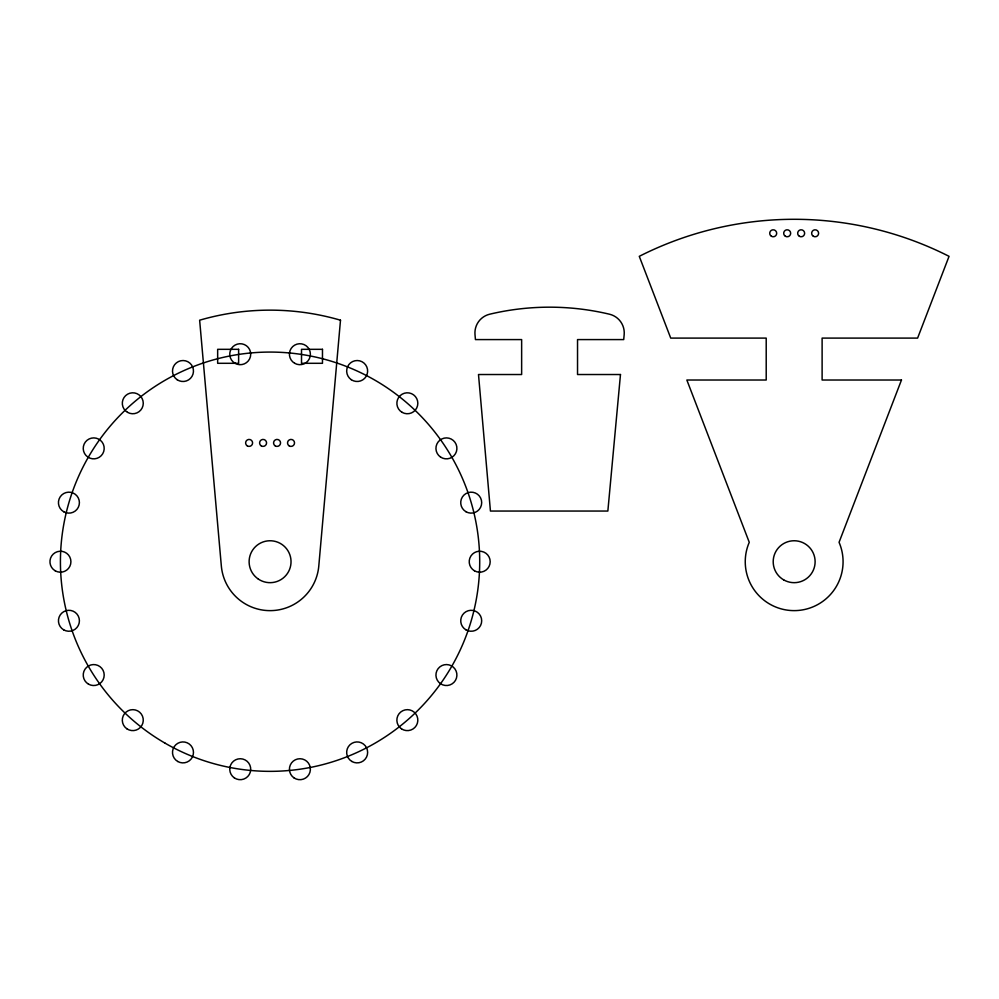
<?xml version="1.0" encoding="UTF-8"?>
<svg xmlns="http://www.w3.org/2000/svg" width="999" height="999" viewBox="0 0 999 999"><rect width="100%" height="100%" fill="white"/><g stroke="black" fill="none" stroke-linecap="round" stroke-linejoin="round"><path stroke-width="1.5" d="M340.497 320.204L318.793 566.008A48.914 48.914 0 0 1 221.341 566.008L199.638 320.204A251.561 251.561 0 0 1 340.497 320.204M620.479 374.525L607.854 511.051L490.434 511.051L478.496 374.525L521.64 374.525L521.64 339.585L475.437 339.585L475 334.578A19.218 19.218 0 0 1 489.697 314.21A258.554 258.554 0 0 1 609.477 314.21A19.218 19.218 0 0 1 624.175 334.59L623.713 339.585L577.534 339.585L577.534 374.525L620.479 374.525M901.473 380.02L839.06 542.307A48.914 48.914 0 0 1 794.168 610.626A48.914 48.914 0 0 1 749.262 542.307L686.85 380.02L766.208 380.02L766.208 338.099L670.729 338.099L639.273 256.331A342.407 342.407 0 0 1 949.05 256.331L917.606 338.099L822.115 338.099L822.115 380.02L901.473 380.02M238.624 349.325L217.657 349.325L217.657 363.299L238.624 363.299L238.624 349.325M322.477 349.325L301.511 349.325L301.511 363.299L322.477 363.299L322.477 349.325M783.678 579.87A20.967 20.967 0 0 0 815.122 561.713A20.967 20.967 0 0 0 783.678 543.556A20.967 20.967 0 0 0 783.678 579.87M165.247 743.268A209.64 209.64 0 0 0 479.707 561.713A209.64 209.64 0 0 0 165.247 380.157A209.64 209.64 0 0 0 165.247 743.268M63.686 511.725A10.477 10.477 0 0 0 79.408 502.647A10.477 10.477 0 0 0 63.686 493.568A10.477 10.477 0 0 0 63.686 511.725M87.837 457.055A10.477 10.477 0 0 0 104.171 449.125A10.477 10.477 0 0 0 89.136 438.948A10.477 10.477 0 0 0 87.837 457.055M127.547 412.35A10.477 10.477 0 0 0 143.269 403.284A10.477 10.477 0 0 0 127.547 394.205A10.477 10.477 0 0 0 127.547 412.35M177.11 379.695A10.477 10.477 0 0 0 193.444 371.765A10.477 10.477 0 0 0 178.409 361.588A10.477 10.477 0 0 0 177.11 379.695M234.99 363.286A10.477 10.477 0 0 0 250.712 354.208A10.477 10.477 0 0 0 234.99 345.13A10.477 10.477 0 0 0 234.99 363.286M294.668 363.286A10.477 10.477 0 0 0 310.389 354.208A10.477 10.477 0 0 0 294.668 345.13A10.477 10.477 0 0 0 294.668 363.286M351.286 379.695A10.477 10.477 0 0 0 367.607 371.765A10.477 10.477 0 0 0 352.572 361.588A10.477 10.477 0 0 0 351.286 379.695M402.11 412.35A10.477 10.477 0 0 0 417.832 403.284A10.477 10.477 0 0 0 402.11 394.205A10.477 10.477 0 0 0 402.11 412.35M440.547 457.055A10.477 10.477 0 0 0 456.88 449.125A10.477 10.477 0 0 0 441.845 438.948A10.477 10.477 0 0 0 440.547 457.055M465.971 511.725A10.477 10.477 0 0 0 481.693 502.647A10.477 10.477 0 0 0 465.971 493.568A10.477 10.477 0 0 0 465.971 511.725M474.463 570.791A10.477 10.477 0 0 0 490.184 561.713A10.477 10.477 0 0 0 474.463 552.634A10.477 10.477 0 0 0 474.463 570.791M465.971 629.845A10.477 10.477 0 0 0 481.693 620.779A10.477 10.477 0 0 0 465.971 611.7A10.477 10.477 0 0 0 465.971 629.845M440.547 683.728A10.477 10.477 0 0 0 456.88 675.799A10.477 10.477 0 0 0 441.845 665.621A10.477 10.477 0 0 0 440.547 683.728M401.473 728.82A10.477 10.477 0 0 0 417.807 720.891A10.477 10.477 0 0 0 402.772 710.714A10.477 10.477 0 0 0 401.473 728.82M351.91 761.488A10.477 10.477 0 0 0 367.632 752.409A10.477 10.477 0 0 0 351.91 743.331A10.477 10.477 0 0 0 351.91 761.488M294.031 777.896A10.477 10.477 0 0 0 310.364 769.967A10.477 10.477 0 0 0 295.329 759.789A10.477 10.477 0 0 0 294.031 777.896M234.365 777.896A10.477 10.477 0 0 0 250.687 769.967A10.477 10.477 0 0 0 235.652 759.789A10.477 10.477 0 0 0 234.365 777.896M177.747 761.488A10.477 10.477 0 0 0 193.469 752.409A10.477 10.477 0 0 0 177.747 743.331A10.477 10.477 0 0 0 177.747 761.488M126.91 728.82A10.477 10.477 0 0 0 143.244 720.891A10.477 10.477 0 0 0 128.209 710.714A10.477 10.477 0 0 0 126.91 728.82M88.474 684.128A10.477 10.477 0 0 0 104.196 675.049A10.477 10.477 0 0 0 88.474 665.971A10.477 10.477 0 0 0 88.474 684.128M63.686 629.845A10.477 10.477 0 0 0 79.408 620.779A10.477 10.477 0 0 0 63.686 611.7A10.477 10.477 0 0 0 63.686 629.845M55.195 570.791A10.477 10.477 0 0 0 70.917 561.713A10.477 10.477 0 0 0 55.195 552.634A10.477 10.477 0 0 0 55.195 570.791M258.316 579.07A20.967 20.967 0 0 0 290.984 563.211A20.967 20.967 0 0 0 260.914 542.857A20.967 20.967 0 0 0 258.316 579.07M813.386 236.301A3.496 3.496 0 0 0 818.618 233.279A3.496 3.496 0 0 0 813.386 230.257A3.496 3.496 0 0 0 813.386 236.301M799.4 236.301A3.496 3.496 0 0 0 804.645 233.279A3.496 3.496 0 0 0 799.4 230.257A3.496 3.496 0 0 0 799.4 236.301M771.453 236.301A3.496 3.496 0 0 0 776.698 233.279A3.496 3.496 0 0 0 771.453 230.257A3.496 3.496 0 0 0 771.453 236.301M785.426 236.301A3.496 3.496 0 0 0 790.671 233.279A3.496 3.496 0 0 0 785.426 230.257A3.496 3.496 0 0 0 785.426 236.301M261.338 445.941A3.496 3.496 0 0 0 266.571 442.919A3.496 3.496 0 0 0 261.338 439.885A3.496 3.496 0 0 0 261.338 445.941M247.365 445.941A3.496 3.496 0 0 0 252.597 442.919A3.496 3.496 0 0 0 247.365 439.885A3.496 3.496 0 0 0 247.365 445.941M275.312 445.941A3.496 3.496 0 0 0 280.557 442.919A3.496 3.496 0 0 0 275.312 439.885A3.496 3.496 0 0 0 275.312 445.941M289.285 445.941A3.496 3.496 0 0 0 294.53 442.919A3.496 3.496 0 0 0 289.285 439.885A3.496 3.496 0 0 0 289.285 445.941"/></g></svg>
